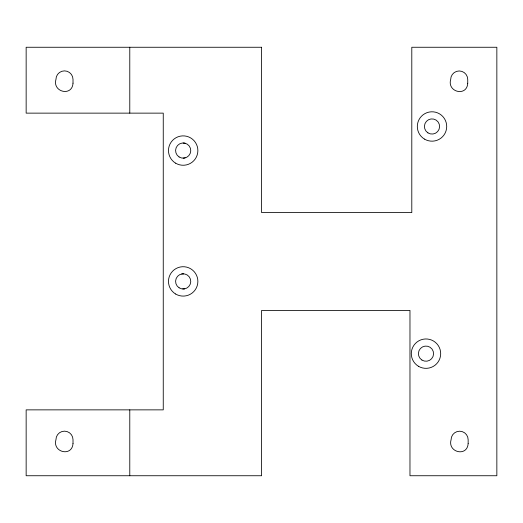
<?xml version="1.0" encoding="UTF-8"?>
<svg xmlns="http://www.w3.org/2000/svg" width="523" height="523" viewBox="0 0 523 523"><rect width="100%" height="100%" fill="white"/><g stroke="black" fill="none" stroke-linecap="round" stroke-linejoin="round"><path stroke-width="0.78" d="M183.174 158.149L185.142 157.894M181.677 273.974L183.651 273.836M182.704 288.977L184.678 288.84M183.174 142.982L185.142 143.237M129.782 47.26L129.782 113.138M129.782 409.862L129.782 475.74M73.011 83.177C72.226 96.899 52.248 92.146 55.948 79.411A8.531 8.531 0 0 1 64.479 70.873A8.531 8.531 0 0 1 73.011 79.411L73.011 83.177M73.011 443.458C72.226 457.18 52.248 452.428 55.948 439.693A8.531 8.531 0 0 1 64.479 431.155A8.531 8.531 0 0 1 73.011 439.693L73.011 443.458M467.739 83.268C466.954 96.984 446.975 92.238 450.676 79.496A8.531 8.531 0 0 1 459.207 70.965A8.531 8.531 0 0 1 467.739 79.496L467.739 83.268M468.15 443.504C467.366 457.226 447.387 452.473 451.081 439.732A8.531 8.531 0 0 1 459.619 431.2A8.531 8.531 0 0 1 468.15 439.732L468.15 443.504M261.611 47.26L26.15 47.26L26.15 113.138L163.254 113.138L163.254 409.862L26.15 409.862L26.15 475.74L261.611 475.74L261.611 310.427L409.973 310.427L409.973 475.74L496.85 475.74L496.85 47.26L411.797 47.26L411.797 212.593L261.611 212.593L261.611 47.26M175.63 163.176A14.696 14.696 0 0 0 197.871 150.794A14.696 14.696 0 0 0 176.029 137.726A14.696 14.696 0 0 0 175.63 163.176M179.114 156.972A7.584 7.584 0 0 0 190.758 150.886A7.584 7.584 0 0 0 179.664 143.845A7.584 7.584 0 0 0 179.114 156.972M175.63 294.018A14.696 14.696 0 0 0 197.871 281.636A14.696 14.696 0 0 0 176.029 268.567A14.696 14.696 0 0 0 175.63 294.018M179.114 287.813A7.584 7.584 0 0 0 190.758 281.72A7.584 7.584 0 0 0 179.664 274.686A7.584 7.584 0 0 0 179.114 287.813M418.446 366.263A14.696 14.696 0 0 0 440.686 353.881A14.696 14.696 0 0 0 418.845 340.813A14.696 14.696 0 0 0 418.446 366.263M421.93 360.059A7.584 7.584 0 0 0 433.567 353.973A7.584 7.584 0 0 0 422.479 346.932A7.584 7.584 0 0 0 421.93 360.059M424.467 139.092A14.696 14.696 0 0 0 446.707 126.716A14.696 14.696 0 0 0 424.866 113.641A14.696 14.696 0 0 0 424.467 139.092M427.951 132.888A7.584 7.584 0 0 0 439.588 126.801A7.584 7.584 0 0 0 428.494 119.76A7.584 7.584 0 0 0 427.951 132.888"/></g></svg>
